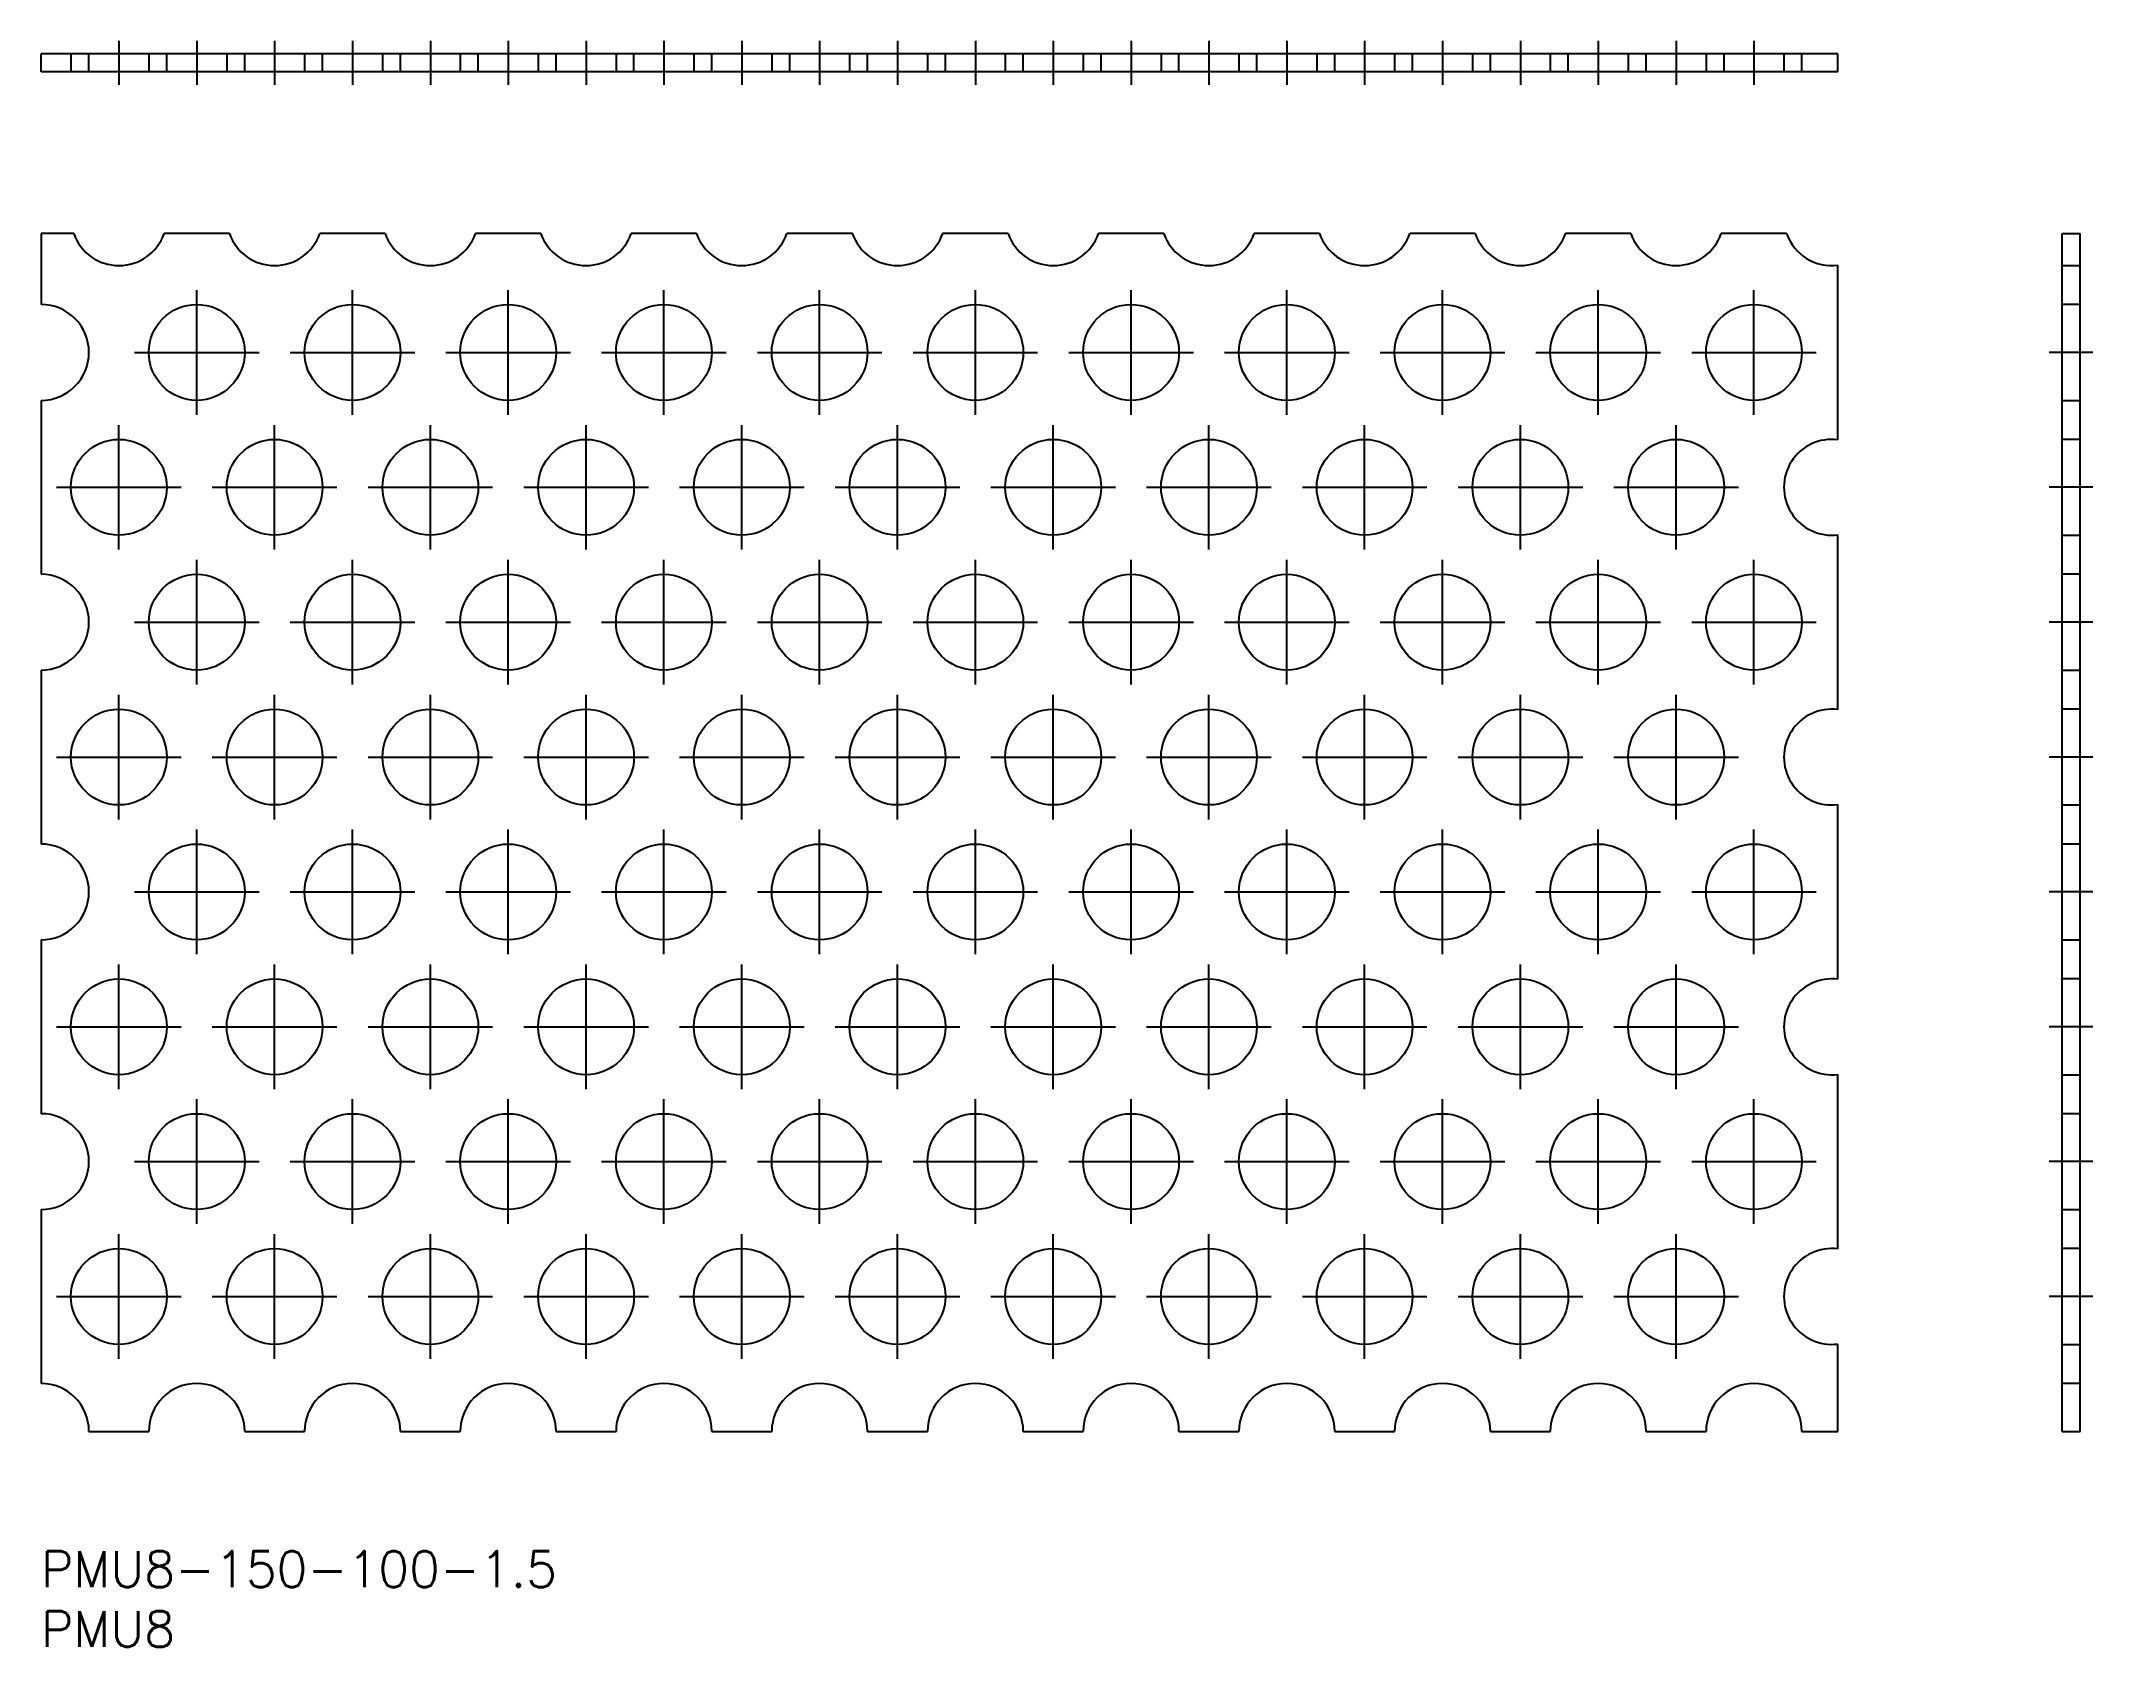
# Model space of a CAD drawing. Extents: x 0 to 171, y -8 to 126.
import ezdxf

# ---------------------------------------------------------------- set-up
doc = ezdxf.new("R2010")
doc.units = 0
doc.header["$LTSCALE"] = 0.5
doc.linetypes.add('CENTER', pattern=[50.8, 31.75, -6.35, 6.35, -6.35])
doc.linetypes.add('DASHED', pattern=[19.05, 12.7, -6.35])
for name, color, linetype in [('MSM_CENTER', 1, 'CENTER'), ('MSM_CONTINUOUS', 7, 'CONTINUOUS'), ('MSM_DASHED', 4, 'DASHED'), ('MSM_PART_NUMBER', 7, 'CONTINUOUS')]:
    doc.layers.add(name, color=color, linetype=linetype)
doc.styles.get("Standard").update_dxf_attribs({"font": 'txt.shx', "height": 3, "bigfont": 'bigfont.shx'})

# ---------------------------------------------------------------- blocks, each defined once
blk = doc.blocks.new('*U14')
at = {"layer": 'MSM_PART_NUMBER'}
blk.add_text('PMU8-150-100-1.5', height=3, dxfattribs=at).set_placement((0, -3))
blk = doc.blocks.new('*U15')
at = {"layer": 'MSM_PART_NUMBER'}
blk.add_text('PMU8', height=3, dxfattribs=at).set_placement((0, -8))

msp = doc.modelspace()

# ---------------------------------------------------------------- linework, layer by layer
at = {"layer": 'MSM_CENTER'}
for p, q in [((6.5, 126.07), (6.5, 122.42)), ((13, 126.07), (13, 122.42)), ((19.5, 126.07), (19.5, 122.42)), ((26, 126.07), (26, 122.42)), ((32.5, 126.07), (32.5, 122.42)), ((39, 126.07), (39, 122.42)), ((45.5, 126.07), (45.5, 122.42)), ((52, 126.07), (52, 122.42)), ((58.5, 126.07), (58.5, 122.42)), ((65, 126.07), (65, 122.42)), ((71.5, 126.07), (71.5, 122.42)), ((78, 126.07), (78, 122.42)), ((84.5, 126.07), (84.5, 122.42)), ((91, 126.07), (91, 122.42)), ((97.5, 126.07), (97.5, 122.42)), ((104, 126.07), (104, 122.42)), ((110.5, 126.07), (110.5, 122.42)), ((117, 126.07), (117, 122.42)), ((123.5, 126.07), (123.5, 122.42)), ((130, 126.07), (130, 122.42)), ((136.5, 126.07), (136.5, 122.42)), ((143, 126.07), (143, 122.42)), ((13, 94.87), (13, 105.27)), ((26, 94.87), (26, 105.27)), ((39, 94.87), (39, 105.27)), ((52, 94.87), (52, 105.27)), ((65, 94.87), (65, 105.27)), ((78, 94.87), (78, 105.27)), ((91, 94.87), (91, 105.27)), ((104, 94.87), (104, 105.27)), ((117, 94.87), (117, 105.27)), ((130, 94.87), (130, 105.27)), ((143, 94.87), (143, 105.27)), ((7.8, 100.07), (18.2, 100.07)), ((20.8, 100.07), (31.2, 100.07)), ((33.8, 100.07), (44.2, 100.07)), ((46.8, 100.07), (57.2, 100.07)), ((59.8, 100.07), (70.2, 100.07)), ((72.8, 100.07), (83.2, 100.07)), ((85.8, 100.07), (96.2, 100.07)), ((98.8, 100.07), (109.2, 100.07)), ((111.8, 100.07), (122.2, 100.07)), ((124.8, 100.07), (135.2, 100.07)), ((137.8, 100.07), (148.2, 100.07)), ((171.3, 100.07), (167.65, 100.07)), ((6.5, 83.61), (6.5, 94.01)), ((19.5, 83.61), (19.5, 94.01)), ((32.5, 83.61), (32.5, 94.01)), ((45.5, 83.61), (45.5, 94.01)), ((58.5, 83.61), (58.5, 94.01)), ((71.5, 83.61), (71.5, 94.01)), ((84.5, 83.61), (84.5, 94.01)), ((97.5, 83.61), (97.5, 94.01)), ((110.5, 83.61), (110.5, 94.01)), ((123.5, 83.61), (123.5, 94.01)), ((136.5, 83.61), (136.5, 94.01)), ((1.3, 88.81), (11.7, 88.81)), ((14.3, 88.81), (24.7, 88.81)), ((27.3, 88.81), (37.7, 88.81)), ((40.3, 88.81), (50.7, 88.81)), ((53.3, 88.81), (63.7, 88.81)), ((66.3, 88.81), (76.7, 88.81)), ((79.3, 88.81), (89.7, 88.81)), ((92.3, 88.81), (102.7, 88.81)), ((105.3, 88.81), (115.7, 88.81)), ((118.3, 88.81), (128.7, 88.81)), ((131.3, 88.81), (141.7, 88.81)), ((171.3, 88.81), (167.65, 88.81)), ((13, 72.35), (13, 82.75)), ((26, 72.35), (26, 82.75)), ((39, 72.35), (39, 82.75)), ((52, 72.35), (52, 82.75)), ((65, 72.35), (65, 82.75)), ((78, 72.35), (78, 82.75)), ((91, 72.35), (91, 82.75)), ((104, 72.35), (104, 82.75)), ((117, 72.35), (117, 82.75)), ((130, 72.35), (130, 82.75)), ((143, 72.35), (143, 82.75)), ((7.8, 77.55), (18.2, 77.55)), ((20.8, 77.55), (31.2, 77.55)), ((33.8, 77.55), (44.2, 77.55)), ((46.8, 77.55), (57.2, 77.55)), ((59.8, 77.55), (70.2, 77.55)), ((72.8, 77.55), (83.2, 77.55)), ((85.8, 77.55), (96.2, 77.55)), ((98.8, 77.55), (109.2, 77.55)), ((111.8, 77.55), (122.2, 77.55)), ((124.8, 77.55), (135.2, 77.55)), ((137.8, 77.55), (148.2, 77.55)), ((171.3, 77.55), (167.65, 77.55)), ((6.5, 61.09), (6.5, 71.49)), ((19.5, 61.09), (19.5, 71.49)), ((32.5, 61.09), (32.5, 71.49)), ((45.5, 61.09), (45.5, 71.49)), ((58.5, 61.09), (58.5, 71.49)), ((71.5, 61.09), (71.5, 71.49)), ((84.5, 61.09), (84.5, 71.49)), ((97.5, 61.09), (97.5, 71.49)), ((110.5, 61.09), (110.5, 71.49)), ((123.5, 61.09), (123.5, 71.49)), ((136.5, 61.09), (136.5, 71.49)), ((1.3, 66.29), (11.7, 66.29)), ((14.3, 66.29), (24.7, 66.29)), ((27.3, 66.29), (37.7, 66.29)), ((40.3, 66.29), (50.7, 66.29)), ((53.3, 66.29), (63.7, 66.29)), ((66.3, 66.29), (76.7, 66.29)), ((79.3, 66.29), (89.7, 66.29)), ((92.3, 66.29), (102.7, 66.29)), ((105.3, 66.29), (115.7, 66.29)), ((118.3, 66.29), (128.7, 66.29)), ((131.3, 66.29), (141.7, 66.29)), ((171.3, 66.29), (167.65, 66.29)), ((13, 49.83), (13, 60.23)), ((26, 49.83), (26, 60.23)), ((39, 49.83), (39, 60.23)), ((52, 49.83), (52, 60.23)), ((65, 49.83), (65, 60.23)), ((78, 49.83), (78, 60.23)), ((91, 49.83), (91, 60.23)), ((104, 49.83), (104, 60.23)), ((117, 49.83), (117, 60.23)), ((130, 49.83), (130, 60.23)), ((143, 49.83), (143, 60.23)), ((7.8, 55.03), (18.2, 55.03)), ((20.8, 55.03), (31.2, 55.03)), ((33.8, 55.03), (44.2, 55.03)), ((46.8, 55.03), (57.2, 55.03)), ((59.8, 55.03), (70.2, 55.03)), ((72.8, 55.03), (83.2, 55.03)), ((85.8, 55.03), (96.2, 55.03)), ((98.8, 55.03), (109.2, 55.03)), ((111.8, 55.03), (122.2, 55.03)), ((124.8, 55.03), (135.2, 55.03)), ((137.8, 55.03), (148.2, 55.03)), ((171.3, 55.03), (167.65, 55.03)), ((6.5, 38.57), (6.5, 48.97)), ((19.5, 38.57), (19.5, 48.97)), ((32.5, 38.57), (32.5, 48.97)), ((45.5, 38.57), (45.5, 48.97)), ((58.5, 38.57), (58.5, 48.97)), ((71.5, 38.57), (71.5, 48.97)), ((84.5, 38.57), (84.5, 48.97)), ((97.5, 38.57), (97.5, 48.97)), ((110.5, 38.57), (110.5, 48.97)), ((123.5, 38.57), (123.5, 48.97)), ((136.5, 38.57), (136.5, 48.97)), ((1.3, 43.77), (11.7, 43.77)), ((14.3, 43.77), (24.7, 43.77)), ((27.3, 43.77), (37.7, 43.77)), ((40.3, 43.77), (50.7, 43.77)), ((53.3, 43.77), (63.7, 43.77)), ((66.3, 43.77), (76.7, 43.77)), ((79.3, 43.77), (89.7, 43.77)), ((92.3, 43.77), (102.7, 43.77)), ((105.3, 43.77), (115.7, 43.77)), ((118.3, 43.77), (128.7, 43.77)), ((131.3, 43.77), (141.7, 43.77)), ((171.3, 43.77), (167.65, 43.77)), ((13, 27.32), (13, 37.72)), ((26, 27.32), (26, 37.72)), ((39, 27.32), (39, 37.72)), ((52, 27.32), (52, 37.72)), ((65, 27.32), (65, 37.72)), ((78, 27.32), (78, 37.72)), ((91, 27.32), (91, 37.72)), ((104, 27.32), (104, 37.72)), ((117, 27.32), (117, 37.72)), ((130, 27.32), (130, 37.72)), ((143, 27.32), (143, 37.72)), ((7.8, 32.52), (18.2, 32.52)), ((20.8, 32.52), (31.2, 32.52)), ((33.8, 32.52), (44.2, 32.52)), ((46.8, 32.52), (57.2, 32.52)), ((59.8, 32.52), (70.2, 32.52)), ((72.8, 32.52), (83.2, 32.52)), ((85.8, 32.52), (96.2, 32.52)), ((98.8, 32.52), (109.2, 32.52)), ((111.8, 32.52), (122.2, 32.52)), ((124.8, 32.52), (135.2, 32.52)), ((137.8, 32.52), (148.2, 32.52)), ((171.3, 32.52), (167.65, 32.52)), ((6.5, 16.06), (6.5, 26.46)), ((19.5, 16.06), (19.5, 26.46)), ((32.5, 16.06), (32.5, 26.46)), ((45.5, 16.06), (45.5, 26.46)), ((58.5, 16.06), (58.5, 26.46)), ((71.5, 16.06), (71.5, 26.46)), ((84.5, 16.06), (84.5, 26.46)), ((97.5, 16.06), (97.5, 26.46)), ((110.5, 16.06), (110.5, 26.46)), ((123.5, 16.06), (123.5, 26.46)), ((136.5, 16.06), (136.5, 26.46)), ((1.3, 21.26), (11.7, 21.26)), ((14.3, 21.26), (24.7, 21.26)), ((27.3, 21.26), (37.7, 21.26)), ((40.3, 21.26), (50.7, 21.26)), ((53.3, 21.26), (63.7, 21.26)), ((66.3, 21.26), (76.7, 21.26)), ((79.3, 21.26), (89.7, 21.26)), ((92.3, 21.26), (102.7, 21.26)), ((105.3, 21.26), (115.7, 21.26)), ((118.3, 21.26), (128.7, 21.26)), ((131.3, 21.26), (141.7, 21.26)), ((171.3, 21.26), (167.65, 21.26))]:
    msp.add_line(p, q, dxfattribs=at)
at = {"layer": 'MSM_CONTINUOUS'}
for p, q in [((150, 124.99), (0, 124.99)), ((0, 123.49), (0, 124.99)), ((150, 123.49), (0, 123.49)), ((150, 123.49), (150, 124.99)), ((0, 110), (0, 104.07)), ((2.73, 110), (0, 110)), ((15.73, 110), (10.27, 110)), ((28.73, 110), (23.27, 110)), ((41.73, 110), (36.27, 110)), ((54.73, 110), (49.27, 110)), ((67.73, 110), (62.27, 110)), ((80.73, 110), (75.27, 110)), ((93.73, 110), (88.27, 110)), ((106.73, 110), (101.27, 110)), ((119.73, 110), (114.27, 110)), ((132.73, 110), (127.27, 110)), ((145.73, 110), (140.27, 110)), ((168.73, 110), (170.23, 110)), ((168.73, 10), (168.73, 110)), ((170.23, 10), (170.23, 110)), ((150, 92.78), (150, 107.36)), ((0, 96.07), (0, 81.55)), ((150, 70.26), (150, 84.84)), ((0, 73.55), (0, 59.03)), ((150, 47.74), (150, 62.32)), ((0, 51.03), (0, 36.52)), ((150, 25.23), (150, 39.81)), ((0, 28.52), (0, 14)), ((150, 10), (150, 17.29)), ((4, 10), (9, 10)), ((17, 10), (22, 10)), ((30, 10), (35, 10)), ((43, 10), (48, 10)), ((56, 10), (61, 10)), ((69, 10), (74, 10)), ((82, 10), (87, 10)), ((95, 10), (100, 10)), ((108, 10), (113, 10)), ((121, 10), (126, 10)), ((134, 10), (139, 10)), ((147, 10), (150, 10)), ((168.73, 10), (170.23, 10))]:
    msp.add_line(p, q, dxfattribs=at)
for centre in [(13, 100.07), (26, 100.07), (39, 100.07), (52, 100.07), (65, 100.07), (78, 100.07), (91, 100.07), (104, 100.07), (117, 100.07), (130, 100.07), (143, 100.07), (6.5, 88.81), (19.5, 88.81), (32.5, 88.81), (45.5, 88.81), (58.5, 88.81), (71.5, 88.81), (84.5, 88.81), (97.5, 88.81), (110.5, 88.81), (123.5, 88.81), (136.5, 88.81), (13, 77.55), (26, 77.55), (39, 77.55), (52, 77.55), (65, 77.55), (78, 77.55), (91, 77.55), (104, 77.55), (117, 77.55), (130, 77.55), (143, 77.55), (6.5, 66.29), (19.5, 66.29), (32.5, 66.29), (45.5, 66.29), (58.5, 66.29), (71.5, 66.29), (84.5, 66.29), (97.5, 66.29), (110.5, 66.29), (123.5, 66.29), (136.5, 66.29), (13, 55.03), (26, 55.03), (39, 55.03), (52, 55.03), (65, 55.03), (78, 55.03), (91, 55.03), (104, 55.03), (117, 55.03), (130, 55.03), (143, 55.03), (6.5, 43.77), (19.5, 43.77), (32.5, 43.77), (45.5, 43.77), (58.5, 43.77), (71.5, 43.77), (84.5, 43.77), (97.5, 43.77), (110.5, 43.77), (123.5, 43.77), (136.5, 43.77), (13, 32.52), (26, 32.52), (39, 32.52), (52, 32.52), (65, 32.52), (78, 32.52), (91, 32.52), (104, 32.52), (117, 32.52), (130, 32.52), (143, 32.52), (6.5, 21.26), (19.5, 21.26), (32.5, 21.26), (45.5, 21.26), (58.5, 21.26), (71.5, 21.26), (84.5, 21.26), (97.5, 21.26), (110.5, 21.26), (123.5, 21.26), (136.5, 21.26)]:
    msp.add_circle(centre, 4, dxfattribs=at)
for centre, start, end in [((6.5, 111.32), 199.3442, 340.6558), ((19.5, 111.32), 199.3442, 340.6558), ((32.5, 111.32), 199.3442, 340.6558), ((45.5, 111.32), 199.3442, 340.6558), ((58.5, 111.32), 199.3442, 340.6558), ((71.5, 111.32), 199.3442, 340.6558), ((84.5, 111.32), 199.3442, 340.6558), ((97.5, 111.32), 199.3442, 340.6558), ((110.5, 111.32), 199.3442, 340.6558), ((123.5, 111.32), 199.3442, 340.6558), ((136.5, 111.32), 199.3442, 340.6558), ((149.5, 111.32), 199.3442, 277.1808), ((0, 100.07), 270, 90), ((149.5, 88.81), 82.8192, 277.1808), ((0, 77.55), 270, 90), ((149.5, 66.29), 82.8192, 277.1808), ((0, 55.03), 270, 90), ((149.5, 43.77), 82.8192, 277.1808), ((0, 32.52), 270, 90), ((149.5, 21.26), 82.8192, 277.1808), ((0, 10), 0, 90), ((13, 10), 0, 180), ((26, 10), 0, 180), ((39, 10), 0, 180), ((52, 10), 0, 180), ((65, 10), 0, 180), ((78, 10), 0, 180), ((91, 10), 0, 180), ((104, 10), 0, 180), ((117, 10), 0, 180), ((130, 10), 0, 180), ((143, 10), 0, 180)]:
    msp.add_arc(centre, 4, start, end, dxfattribs=at)
at = {"layer": 'MSM_DASHED'}
for p, q in [((2.5, 124.99), (2.5, 123.49)), ((4, 123.49), (4, 124.99)), ((9, 124.99), (9, 123.49)), ((10.5, 123.49), (10.5, 124.99)), ((15.5, 124.99), (15.5, 123.49)), ((17, 123.49), (17, 124.99)), ((22, 124.99), (22, 123.49)), ((23.5, 123.49), (23.5, 124.99)), ((28.5, 124.99), (28.5, 123.49)), ((30, 123.49), (30, 124.99)), ((35, 124.99), (35, 123.49)), ((36.5, 123.49), (36.5, 124.99)), ((41.5, 124.99), (41.5, 123.49)), ((43, 123.49), (43, 124.99)), ((48, 124.99), (48, 123.49)), ((49.5, 123.49), (49.5, 124.99)), ((54.5, 124.99), (54.5, 123.49)), ((56, 123.49), (56, 124.99)), ((61, 124.99), (61, 123.49)), ((62.5, 123.49), (62.5, 124.99)), ((67.5, 124.99), (67.5, 123.49)), ((69, 123.49), (69, 124.99)), ((74, 124.99), (74, 123.49)), ((75.5, 123.49), (75.5, 124.99)), ((80.5, 124.99), (80.5, 123.49)), ((82, 123.49), (82, 124.99)), ((87, 124.99), (87, 123.49)), ((88.5, 123.49), (88.5, 124.99)), ((93.5, 124.99), (93.5, 123.49)), ((95, 123.49), (95, 124.99)), ((100, 124.99), (100, 123.49)), ((101.5, 123.49), (101.5, 124.99)), ((106.5, 124.99), (106.5, 123.49)), ((108, 123.49), (108, 124.99)), ((113, 124.99), (113, 123.49)), ((114.5, 123.49), (114.5, 124.99)), ((119.5, 124.99), (119.5, 123.49)), ((121, 123.49), (121, 124.99)), ((126, 124.99), (126, 123.49)), ((127.5, 123.49), (127.5, 124.99)), ((132.5, 124.99), (132.5, 123.49)), ((134, 123.49), (134, 124.99)), ((139, 124.99), (139, 123.49)), ((140.5, 123.49), (140.5, 124.99)), ((145.5, 124.99), (145.5, 123.49)), ((147, 123.49), (147, 124.99)), ((168.73, 107.32), (170.23, 107.32)), ((170.23, 104.07), (168.73, 104.07)), ((168.73, 96.07), (170.23, 96.07)), ((170.23, 92.81), (168.73, 92.81)), ((168.73, 84.81), (170.23, 84.81)), ((170.23, 81.55), (168.73, 81.55)), ((168.73, 73.55), (170.23, 73.55)), ((170.23, 70.29), (168.73, 70.29)), ((168.73, 62.29), (170.23, 62.29)), ((170.23, 59.03), (168.73, 59.03)), ((168.73, 51.03), (170.23, 51.03)), ((170.23, 47.77), (168.73, 47.77)), ((168.73, 39.77), (170.23, 39.77)), ((170.23, 36.52), (168.73, 36.52)), ((168.73, 28.52), (170.23, 28.52)), ((170.23, 25.26), (168.73, 25.26)), ((168.73, 17.26), (170.23, 17.26)), ((170.23, 14), (168.73, 14))]:
    msp.add_line(p, q, dxfattribs=at)

# ---------------------------------------------------------------- block references
at = {"layer": 'MSM_CONTINUOUS'}
for name in ['*U14', '*U15']:
    msp.add_blockref(name, (0, 0), dxfattribs=at)

doc.saveas('drawing.dxf')
